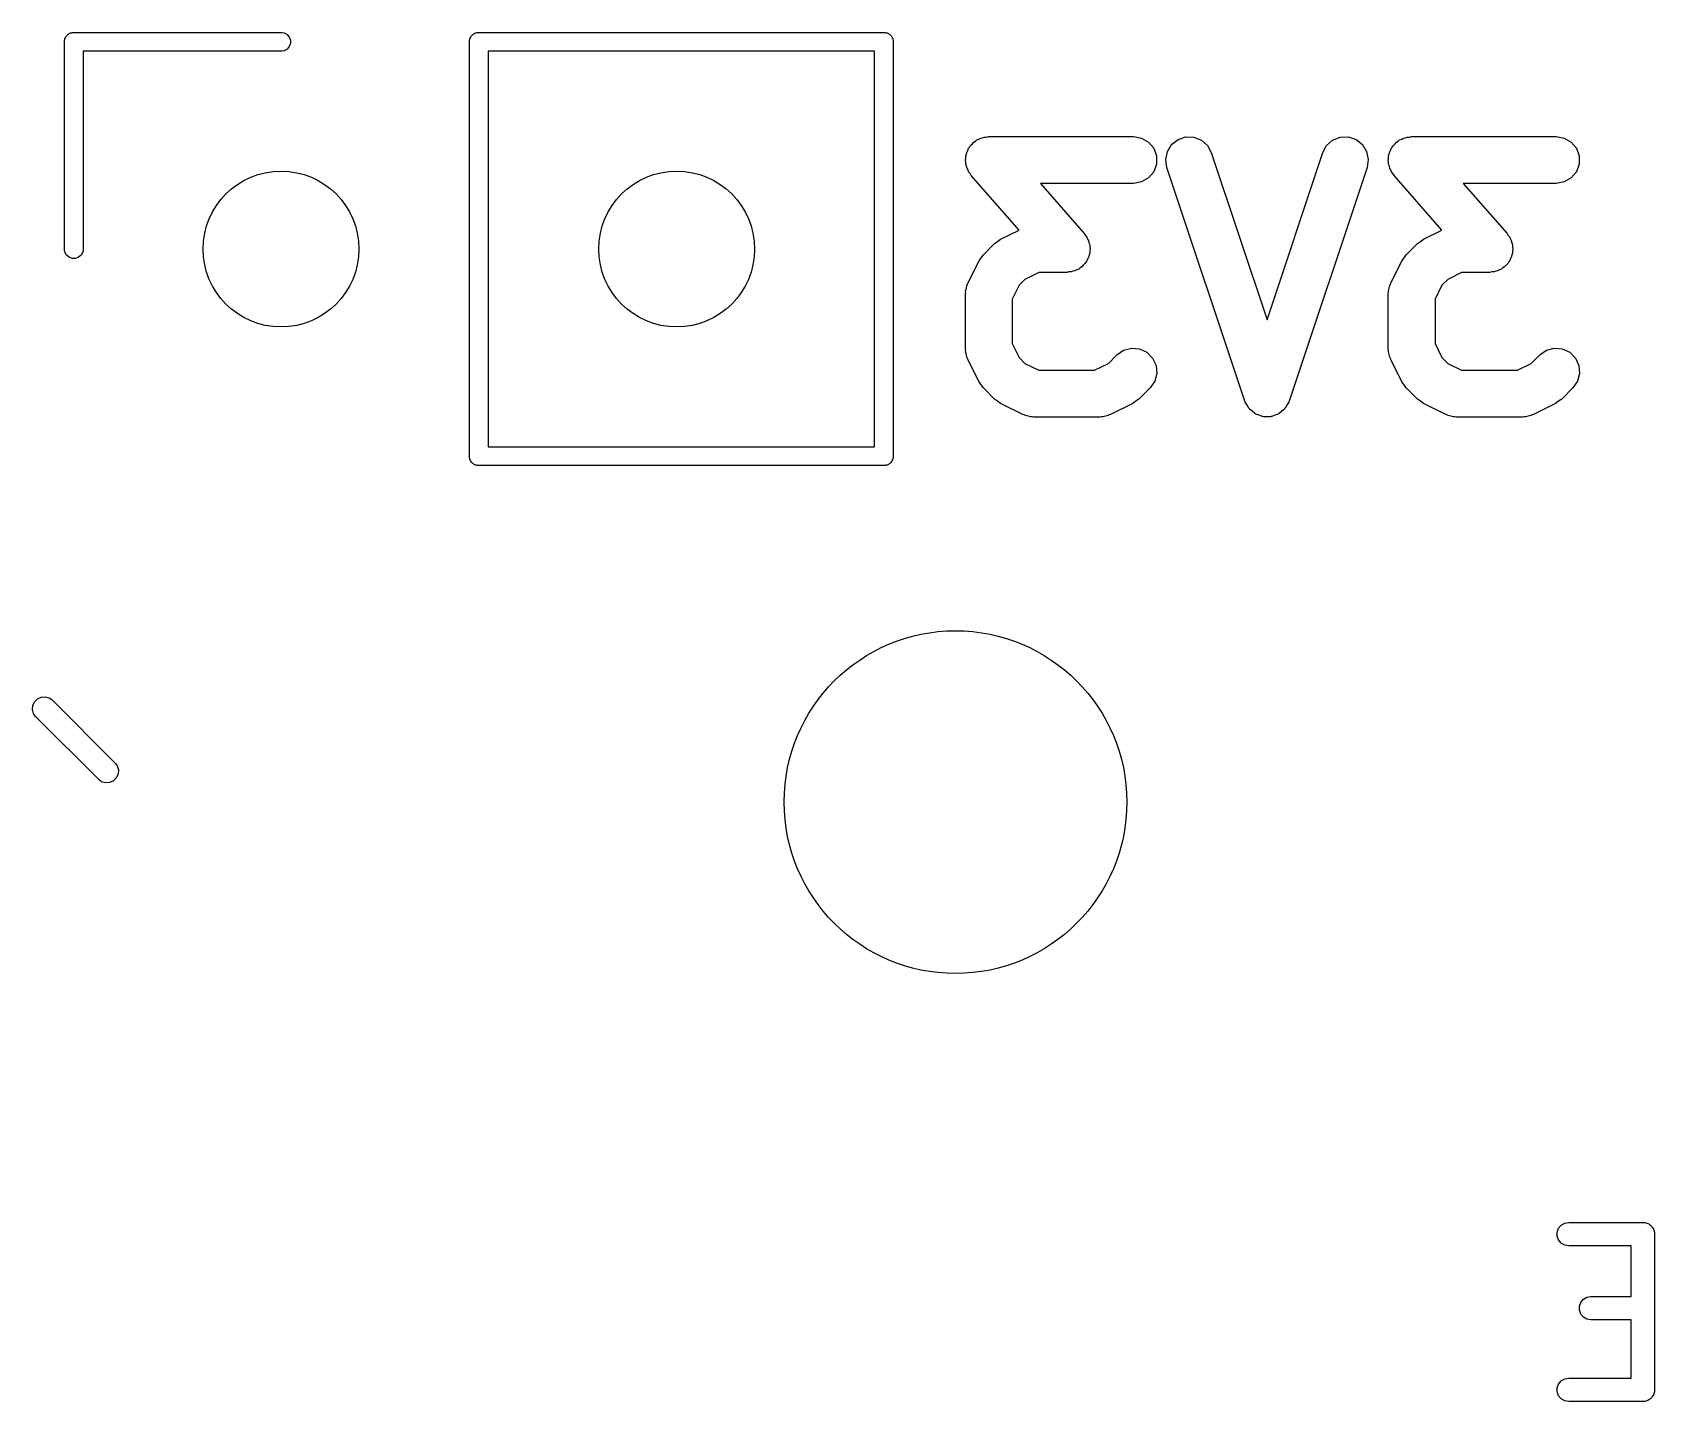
# Model space of a CAD drawing. Extents: x 0.6 to 53.4, y 0.6 to 44.7.
# Drawn here: x 31.82 to 42.24, y 35.9 to 44.69 of the extents above; entities that cross this region are included whole.
import ezdxf

# ---------------------------------------------------------------- set-up
doc = ezdxf.new("R2010")
doc.units = 0
doc.header["$MEASUREMENT"] = 0
doc.layers.add('BLACK', color=7, linetype='CONTINUOUS')

msp = doc.modelspace()

# ---------------------------------------------------------------- linework, layer by layer
at = {"layer": 'BLACK', "linetype": 'CONTINUOUS'}
for p, q in [((32.0474, 44.6726), (32.0508, 44.6767)), ((32.0508, 44.6767), (32.0555, 44.6793)), ((32.0555, 44.6793), (32.0595, 44.6828)), ((32.0595, 44.6828), (32.0645, 44.6846)), ((32.0645, 44.6846), (32.0692, 44.6873)), ((32.0692, 44.6873), (32.0744, 44.6882)), ((32.0744, 44.6882), (32.0794, 44.69)), ((32.0794, 44.69), (32.0847, 44.69)), ((32.0847, 44.69), (32.0848, 44.69)), ((32.0848, 44.69), (33.4252, 44.69)), ((33.4252, 44.69), (33.4408, 44.6873)), ((33.4408, 44.6873), (33.4592, 44.6767)), ((33.4592, 44.6767), (33.4728, 44.6605)), ((34.6474, 44.6726), (34.6508, 44.6767)), ((34.6508, 44.6767), (34.6555, 44.6793)), ((34.6555, 44.6793), (34.6595, 44.6828)), ((34.6595, 44.6828), (34.6645, 44.6846)), ((34.6645, 44.6846), (34.6692, 44.6873)), ((34.6692, 44.6873), (34.6744, 44.6882)), ((34.6744, 44.6882), (34.6794, 44.69)), ((34.6794, 44.69), (34.6847, 44.69)), ((34.6847, 44.69), (34.6848, 44.69)), ((34.6848, 44.69), (37.2952, 44.69)), ((37.2952, 44.69), (37.2953, 44.69)), ((37.2953, 44.69), (37.3006, 44.69)), ((37.3006, 44.69), (37.3056, 44.6882)), ((37.3056, 44.6882), (37.3108, 44.6873)), ((37.3108, 44.6873), (37.3155, 44.6846)), ((37.3155, 44.6846), (37.3205, 44.6828)), ((37.3205, 44.6828), (37.3245, 44.6793)), ((37.3245, 44.6793), (37.3292, 44.6767)), ((37.3292, 44.6767), (37.3326, 44.6726)), ((32.03, 44.6406), (32.0318, 44.6456)), ((32.03, 44.6353), (32.03, 44.6406)), ((32.03, 44.6352), (32.03, 44.6353)), ((32.03, 43.2948), (32.03, 44.6352)), ((32.0318, 44.6456), (32.0327, 44.6508)), ((32.0327, 44.6508), (32.0354, 44.6555)), ((32.0354, 44.6555), (32.0372, 44.6605)), ((32.0372, 44.6605), (32.0407, 44.6645)), ((32.0407, 44.6645), (32.0433, 44.6692)), ((32.0433, 44.6692), (32.0474, 44.6726)), ((33.4408, 44.5727), (33.4252, 44.57)), ((33.4592, 44.5833), (33.4408, 44.5727)), ((33.4728, 44.5995), (33.4592, 44.5833)), ((33.4728, 44.6605), (33.48, 44.6406)), ((33.48, 44.6194), (33.4728, 44.5995)), ((33.48, 44.6406), (33.48, 44.6194)), ((34.63, 44.6406), (34.6318, 44.6456)), ((34.63, 44.6353), (34.63, 44.6406)), ((34.63, 44.6352), (34.63, 44.6353)), ((34.63, 41.9806), (34.63, 44.6352)), ((34.6318, 44.6456), (34.6327, 44.6508)), ((34.6327, 44.6508), (34.6354, 44.6555)), ((34.6354, 44.6555), (34.6372, 44.6605)), ((34.6372, 44.6605), (34.6407, 44.6645)), ((34.6407, 44.6645), (34.6433, 44.6692)), ((34.6433, 44.6692), (34.6474, 44.6726)), ((37.3326, 44.6726), (37.3367, 44.6692)), ((37.3367, 44.6692), (37.3393, 44.6645)), ((37.3393, 44.6645), (37.3428, 44.6605)), ((37.3428, 44.6605), (37.3446, 44.6555)), ((37.3446, 44.6555), (37.3473, 44.6508)), ((37.3473, 44.6508), (37.3482, 44.6456)), ((37.3482, 44.6456), (37.35, 44.6406)), ((37.35, 44.6406), (37.35, 44.6353)), ((37.35, 44.6353), (37.35, 44.6352)), ((37.35, 44.6352), (37.35, 41.9648)), ((33.4252, 44.57), (32.15, 44.57)), ((32.15, 44.57), (32.15, 43.2948)), ((34.75, 44.57), (34.75, 42.03)), ((37.23, 44.57), (34.75, 44.57)), ((37.23, 42.03), (37.23, 44.57)), ((37.8344, 43.9464), (37.8418, 43.9553)), ((37.8418, 43.9553), (37.8474, 43.9654)), ((37.8474, 43.9654), (37.8584, 43.9751)), ((37.8584, 43.9751), (37.8679, 43.9863)), ((37.8679, 43.9863), (37.8779, 43.9921)), ((37.8779, 43.9921), (37.8866, 43.9998)), ((37.8866, 43.9998), (37.9003, 44.0051)), ((37.9003, 44.0051), (37.913, 44.0124)), ((37.913, 44.0124), (37.9244, 44.0144)), ((37.9244, 44.0144), (37.9352, 44.0186)), ((37.9352, 44.0186), (37.9498, 44.0189)), ((37.9498, 44.0189), (37.9643, 44.0214)), ((37.9643, 44.0214), (38.8929, 44.0214)), ((38.8929, 44.0214), (38.9442, 44.0124)), ((38.9442, 44.0124), (38.9893, 43.9863)), ((38.9893, 43.9863), (39.0228, 43.9464)), ((39.1105, 43.9266), (39.1378, 43.9709)), ((39.1378, 43.9709), (39.1786, 44.0033)), ((39.1786, 44.0033), (39.228, 44.0198)), ((39.228, 44.0198), (39.2801, 44.0184)), ((39.2801, 44.0184), (39.3285, 43.9992)), ((39.3285, 43.9992), (39.3675, 43.9647)), ((39.3675, 43.9647), (39.3923, 43.9189)), ((40.1077, 43.9189), (40.1325, 43.9647)), ((40.1325, 43.9647), (40.1715, 43.9992)), ((40.1715, 43.9992), (40.2199, 44.0184)), ((40.2199, 44.0184), (40.272, 44.0198)), ((40.272, 44.0198), (40.3214, 44.0033)), ((40.3214, 44.0033), (40.3622, 43.9709)), ((40.3622, 43.9709), (40.3895, 43.9266)), ((40.5487, 43.9464), (40.5561, 43.9553)), ((40.5561, 43.9553), (40.5617, 43.9654)), ((40.5617, 43.9654), (40.5727, 43.9751)), ((40.5727, 43.9751), (40.5822, 43.9863)), ((40.5822, 43.9863), (40.5922, 43.9921)), ((40.5922, 43.9921), (40.6009, 43.9998)), ((40.6009, 43.9998), (40.6146, 44.0051)), ((40.6146, 44.0051), (40.6273, 44.0124)), ((40.6273, 44.0124), (40.6387, 44.0144)), ((40.6387, 44.0144), (40.6495, 44.0186)), ((40.6495, 44.0186), (40.6641, 44.0189)), ((40.6641, 44.0189), (40.6786, 44.0214)), ((40.6786, 44.0214), (41.6071, 44.0214)), ((41.6071, 44.0214), (41.6584, 44.0124)), ((41.6584, 44.0124), (41.7036, 43.9863)), ((41.7036, 43.9863), (41.737, 43.9464)), ((37.8143, 43.8683), (37.8166, 43.8828)), ((37.8166, 43.857), (37.8143, 43.8683)), ((37.8166, 43.8975), (37.8205, 43.9084)), ((37.8166, 43.8828), (37.8166, 43.8975)), ((37.8166, 43.8454), (37.8166, 43.857)), ((37.8216, 43.8316), (37.8166, 43.8454)), ((37.8205, 43.9084), (37.8223, 43.9198)), ((37.8223, 43.9198), (37.8294, 43.9327)), ((37.8294, 43.9327), (37.8344, 43.9464)), ((39.0228, 43.9464), (39.0406, 43.8975)), ((39.0406, 43.8454), (39.0228, 43.7964)), ((39.0406, 43.8975), (39.0406, 43.8454)), ((39.1001, 43.8755), (39.1105, 43.9266)), ((39.1077, 43.824), (39.1001, 43.8755)), ((39.3923, 43.9189), (39.75, 42.8458)), ((39.75, 42.8458), (40.1077, 43.9189)), ((40.3895, 43.9266), (40.3999, 43.8755)), ((40.3999, 43.8755), (40.3923, 43.824)), ((40.5286, 43.8683), (40.5309, 43.8828)), ((40.5309, 43.857), (40.5286, 43.8683)), ((40.5309, 43.8975), (40.5348, 43.9084)), ((40.5309, 43.8828), (40.5309, 43.8975)), ((40.5309, 43.8454), (40.5309, 43.857)), ((40.5359, 43.8316), (40.5309, 43.8454)), ((40.5348, 43.9084), (40.5366, 43.9198)), ((40.5366, 43.9198), (40.5437, 43.9327)), ((40.5437, 43.9327), (40.5487, 43.9464)), ((41.737, 43.9464), (41.7549, 43.8975)), ((41.7549, 43.8454), (41.737, 43.7964)), ((41.7549, 43.8975), (41.7549, 43.8454)), ((37.8244, 43.8172), (37.8216, 43.8316)), ((37.8304, 43.8073), (37.8244, 43.8172)), ((37.8344, 43.7964), (37.8304, 43.8073)), ((37.8438, 43.7852), (37.8344, 43.7964)), ((37.8514, 43.7727), (37.8438, 43.7852)), ((38.1583, 43.4219), (37.8514, 43.7727)), ((38.9893, 43.7565), (38.9442, 43.7305)), ((39.0228, 43.7964), (38.9893, 43.7565)), ((39.6077, 42.324), (39.1077, 43.824)), ((40.3923, 43.824), (39.8923, 42.324)), ((40.5387, 43.8172), (40.5359, 43.8316)), ((40.5447, 43.8073), (40.5387, 43.8172)), ((40.5487, 43.7964), (40.5447, 43.8073)), ((40.5581, 43.7852), (40.5487, 43.7964)), ((40.5657, 43.7727), (40.5581, 43.7852)), ((40.8726, 43.4219), (40.5657, 43.7727)), ((41.7036, 43.7565), (41.6584, 43.7305)), ((41.737, 43.7964), (41.7036, 43.7565)), ((38.8929, 43.7214), (38.2948, 43.7214)), ((38.2948, 43.7214), (38.5772, 43.3988)), ((38.9442, 43.7305), (38.8929, 43.7214)), ((41.6071, 43.7214), (41.0091, 43.7214)), ((41.0091, 43.7214), (41.2915, 43.3988)), ((41.6584, 43.7305), (41.6071, 43.7214)), ((37.9296, 43.2632), (38.0011, 43.3346)), ((38.0011, 43.3346), (38.0208, 43.3484)), ((38.0208, 43.3484), (38.0401, 43.3627)), ((38.0401, 43.3627), (38.1583, 43.4219)), ((38.5772, 43.3988), (38.5848, 43.3862)), ((38.5848, 43.3862), (38.5942, 43.375)), ((38.5942, 43.375), (38.5981, 43.3641)), ((38.5981, 43.3641), (38.6041, 43.3542)), ((38.6041, 43.3542), (38.607, 43.3398)), ((38.607, 43.3398), (38.612, 43.326)), ((38.612, 43.326), (38.612, 43.3145)), ((40.6439, 43.2632), (40.7154, 43.3346)), ((40.7154, 43.3346), (40.735, 43.3484)), ((40.735, 43.3484), (40.7543, 43.3627)), ((40.7543, 43.3627), (40.8726, 43.4219)), ((41.2915, 43.3988), (41.299, 43.3862)), ((41.299, 43.3862), (41.3085, 43.375)), ((41.3085, 43.375), (41.3124, 43.3641)), ((41.3124, 43.3641), (41.3184, 43.3542)), ((41.3184, 43.3542), (41.3213, 43.3398)), ((41.3213, 43.3398), (41.3263, 43.326)), ((41.3263, 43.326), (41.3263, 43.3145)), ((32.0328, 43.2792), (32.03, 43.2948)), ((32.0433, 43.2608), (32.0328, 43.2792)), ((32.0595, 43.2472), (32.0433, 43.2608)), ((32.0794, 43.24), (32.0595, 43.2472)), ((32.1006, 43.24), (32.0794, 43.24)), ((32.1205, 43.2472), (32.1006, 43.24)), ((32.1367, 43.2608), (32.1205, 43.2472)), ((32.1473, 43.2792), (32.1367, 43.2608)), ((32.15, 43.2948), (32.1473, 43.2792)), ((37.8301, 43.0814), (37.9016, 43.2242)), ((37.9016, 43.2242), (37.9159, 43.2435)), ((37.9159, 43.2435), (37.9296, 43.2632)), ((38.5942, 43.225), (38.5867, 43.2161)), ((38.5992, 43.2388), (38.5942, 43.225)), ((38.6063, 43.2516), (38.5992, 43.2388)), ((38.608, 43.2631), (38.6063, 43.2516)), ((38.612, 43.274), (38.608, 43.2631)), ((38.612, 43.3145), (38.6143, 43.3031)), ((38.6143, 43.3031), (38.612, 43.2886)), ((38.612, 43.2886), (38.612, 43.274)), ((40.5444, 43.0814), (40.6158, 43.2242)), ((40.6158, 43.2242), (40.6301, 43.2435)), ((40.6301, 43.2435), (40.6439, 43.2632)), ((41.3085, 43.225), (41.301, 43.2161)), ((41.3135, 43.2388), (41.3085, 43.225)), ((41.3206, 43.2516), (41.3135, 43.2388)), ((41.3223, 43.2631), (41.3206, 43.2516)), ((41.3263, 43.274), (41.3223, 43.2631)), ((41.3263, 43.3145), (41.3285, 43.3031)), ((41.3285, 43.3031), (41.3263, 43.2886)), ((41.3263, 43.2886), (41.3263, 43.274)), ((38.2854, 43.15), (38.196, 43.1053)), ((38.4643, 43.15), (38.2854, 43.15)), ((38.4787, 43.1525), (38.4643, 43.15)), ((38.4934, 43.1529), (38.4787, 43.1525)), ((38.5042, 43.157), (38.4934, 43.1529)), ((38.5156, 43.159), (38.5042, 43.157)), ((38.5283, 43.1664), (38.5156, 43.159)), ((38.542, 43.1717), (38.5283, 43.1664)), ((38.5507, 43.1793), (38.542, 43.1717)), ((38.5607, 43.1851), (38.5507, 43.1793)), ((38.5701, 43.1963), (38.5607, 43.1851)), ((38.5812, 43.206), (38.5701, 43.1963)), ((38.5867, 43.2161), (38.5812, 43.206)), ((40.9997, 43.15), (40.9103, 43.1053)), ((41.1786, 43.15), (40.9997, 43.15)), ((41.193, 43.1525), (41.1786, 43.15)), ((41.2077, 43.1529), (41.193, 43.1525)), ((41.2185, 43.157), (41.2077, 43.1529)), ((41.2299, 43.159), (41.2185, 43.157)), ((41.2426, 43.1664), (41.2299, 43.159)), ((41.2562, 43.1717), (41.2426, 43.1664)), ((41.265, 43.1793), (41.2562, 43.1717)), ((41.275, 43.1851), (41.265, 43.1793)), ((41.2844, 43.1963), (41.275, 43.1851)), ((41.2954, 43.206), (41.2844, 43.1963)), ((41.301, 43.2161), (41.2954, 43.206)), ((37.8143, 43.0143), (37.8158, 43.0228)), ((37.8143, 42.6571), (37.8143, 43.0143)), ((37.8153, 43.0314), (37.8203, 43.0483)), ((37.8158, 43.0228), (37.8153, 43.0314)), ((37.8203, 43.0483), (37.8233, 43.0656)), ((37.8233, 43.0656), (37.8277, 43.0731)), ((37.8277, 43.0731), (37.8301, 43.0814)), ((38.159, 43.0683), (38.1143, 42.9789)), ((38.196, 43.1053), (38.159, 43.0683)), ((40.5286, 43.0143), (40.5301, 43.0228)), ((40.5286, 42.6571), (40.5286, 43.0143)), ((40.5296, 43.0314), (40.5346, 43.0483)), ((40.5301, 43.0228), (40.5296, 43.0314)), ((40.5346, 43.0483), (40.5376, 43.0656)), ((40.5376, 43.0656), (40.5419, 43.0731)), ((40.5419, 43.0731), (40.5444, 43.0814)), ((40.8733, 43.0683), (40.8286, 42.9789)), ((40.9103, 43.1053), (40.8733, 43.0683)), ((38.1143, 42.9789), (38.1143, 42.6926)), ((40.8286, 42.9789), (40.8286, 42.6926)), ((37.8158, 42.6486), (37.8143, 42.6571)), ((37.8153, 42.64), (37.8158, 42.6486)), ((37.8203, 42.6231), (37.8153, 42.64)), ((37.8233, 42.6058), (37.8203, 42.6231)), ((37.8277, 42.5983), (37.8233, 42.6058)), ((37.8301, 42.5901), (37.8277, 42.5983)), ((38.1143, 42.6926), (38.159, 42.6031)), ((38.159, 42.6031), (38.196, 42.5661)), ((38.7326, 42.5661), (38.7868, 42.6204)), ((38.7868, 42.6204), (38.8295, 42.6502)), ((38.8295, 42.6502), (38.8798, 42.6637)), ((38.8798, 42.6637), (38.9317, 42.6592)), ((38.9317, 42.6592), (38.9789, 42.6372)), ((38.9789, 42.6372), (39.0157, 42.6003)), ((39.0157, 42.6003), (39.0377, 42.5531)), ((40.5301, 42.6486), (40.5286, 42.6571)), ((40.5296, 42.64), (40.5301, 42.6486)), ((40.5346, 42.6231), (40.5296, 42.64)), ((40.5376, 42.6058), (40.5346, 42.6231)), ((40.5419, 42.5983), (40.5376, 42.6058)), ((40.5444, 42.5901), (40.5419, 42.5983)), ((40.8286, 42.6926), (40.8733, 42.6031)), ((40.8733, 42.6031), (40.9103, 42.5661)), ((41.4469, 42.5661), (41.5011, 42.6204)), ((41.5011, 42.6204), (41.5437, 42.6502)), ((41.5437, 42.6502), (41.5941, 42.6637)), ((41.5941, 42.6637), (41.646, 42.6592)), ((41.646, 42.6592), (41.6932, 42.6372)), ((41.6932, 42.6372), (41.73, 42.6003)), ((41.73, 42.6003), (41.752, 42.5531)), ((37.9016, 42.4472), (37.8301, 42.5901)), ((38.196, 42.5661), (38.2854, 42.5214)), ((38.2854, 42.5214), (38.6432, 42.5214)), ((38.6432, 42.5214), (38.7326, 42.5661)), ((39.0423, 42.5012), (39.0288, 42.4509)), ((39.0377, 42.5531), (39.0423, 42.5012)), ((40.6158, 42.4472), (40.5444, 42.5901)), ((40.9103, 42.5661), (40.9997, 42.5214)), ((40.9997, 42.5214), (41.3574, 42.5214)), ((41.3574, 42.5214), (41.4469, 42.5661)), ((41.7566, 42.5012), (41.7431, 42.4509)), ((41.752, 42.5531), (41.7566, 42.5012)), ((37.9159, 42.4279), (37.9016, 42.4472)), ((37.9296, 42.4082), (37.9159, 42.4279)), ((38.0011, 42.3368), (37.9296, 42.4082)), ((38.9989, 42.4082), (38.9275, 42.3368)), ((39.0288, 42.4509), (38.9989, 42.4082)), ((40.6301, 42.4279), (40.6158, 42.4472)), ((40.6439, 42.4082), (40.6301, 42.4279)), ((40.7154, 42.3368), (40.6439, 42.4082)), ((41.7132, 42.4082), (41.6418, 42.3368)), ((41.7431, 42.4509), (41.7132, 42.4082)), ((38.0208, 42.323), (38.0011, 42.3368)), ((38.0401, 42.3087), (38.0208, 42.323)), ((38.1829, 42.2373), (38.0401, 42.3087)), ((38.8885, 42.3087), (38.7457, 42.2373)), ((38.9078, 42.323), (38.8885, 42.3087)), ((38.9275, 42.3368), (38.9078, 42.323)), ((39.6097, 42.3204), (39.6077, 42.324)), ((39.6105, 42.3163), (39.6097, 42.3204)), ((39.622, 42.2975), (39.6105, 42.3163)), ((39.6325, 42.2782), (39.622, 42.2975)), ((39.878, 42.2975), (39.8675, 42.2782)), ((39.8895, 42.3163), (39.878, 42.2975)), ((39.8903, 42.3204), (39.8895, 42.3163)), ((39.8923, 42.324), (39.8903, 42.3204)), ((40.735, 42.323), (40.7154, 42.3368)), ((40.7543, 42.3087), (40.735, 42.323)), ((40.8972, 42.2373), (40.7543, 42.3087)), ((41.6028, 42.3087), (41.4599, 42.2373)), ((41.6221, 42.323), (41.6028, 42.3087)), ((41.6418, 42.3368), (41.6221, 42.323)), ((38.1912, 42.2348), (38.1829, 42.2373)), ((38.1987, 42.2305), (38.1912, 42.2348)), ((38.216, 42.2274), (38.1987, 42.2305)), ((38.2328, 42.2224), (38.216, 42.2274)), ((38.2415, 42.2229), (38.2328, 42.2224)), ((38.25, 42.2214), (38.2415, 42.2229)), ((38.6786, 42.2214), (38.25, 42.2214)), ((38.6871, 42.2229), (38.6786, 42.2214)), ((38.6957, 42.2224), (38.6871, 42.2229)), ((38.7126, 42.2274), (38.6957, 42.2224)), ((38.7299, 42.2305), (38.7126, 42.2274)), ((38.7374, 42.2348), (38.7299, 42.2305)), ((38.7457, 42.2373), (38.7374, 42.2348)), ((39.6356, 42.2754), (39.6325, 42.2782)), ((39.6378, 42.2719), (39.6356, 42.2754)), ((39.655, 42.2582), (39.6378, 42.2719)), ((39.6715, 42.2436), (39.655, 42.2582)), ((39.6753, 42.2421), (39.6715, 42.2436)), ((39.6786, 42.2395), (39.6753, 42.2421)), ((39.6995, 42.2326), (39.6786, 42.2395)), ((39.7199, 42.2245), (39.6995, 42.2326)), ((39.7241, 42.2244), (39.7199, 42.2245)), ((39.728, 42.2231), (39.7241, 42.2244)), ((39.75, 42.2237), (39.728, 42.2231)), ((39.772, 42.2231), (39.75, 42.2237)), ((39.7759, 42.2244), (39.772, 42.2231)), ((39.7801, 42.2245), (39.7759, 42.2244)), ((39.8005, 42.2326), (39.7801, 42.2245)), ((39.8214, 42.2395), (39.8005, 42.2326)), ((39.8247, 42.2421), (39.8214, 42.2395)), ((39.8285, 42.2436), (39.8247, 42.2421)), ((39.845, 42.2582), (39.8285, 42.2436)), ((39.8622, 42.2719), (39.845, 42.2582)), ((39.8644, 42.2754), (39.8622, 42.2719)), ((39.8675, 42.2782), (39.8644, 42.2754)), ((40.9055, 42.2348), (40.8972, 42.2373)), ((40.913, 42.2305), (40.9055, 42.2348)), ((40.9303, 42.2274), (40.913, 42.2305)), ((40.9471, 42.2224), (40.9303, 42.2274)), ((40.9558, 42.2229), (40.9471, 42.2224)), ((40.9643, 42.2214), (40.9558, 42.2229)), ((41.3929, 42.2214), (40.9643, 42.2214)), ((41.4014, 42.2229), (41.3929, 42.2214)), ((41.41, 42.2224), (41.4014, 42.2229)), ((41.4268, 42.2274), (41.41, 42.2224)), ((41.4442, 42.2305), (41.4268, 42.2274)), ((41.4517, 42.2348), (41.4442, 42.2305)), ((41.4599, 42.2373), (41.4517, 42.2348)), ((34.63, 41.9594), (34.63, 41.9806)), ((34.75, 42.03), (37.23, 42.03)), ((34.6318, 41.9544), (34.63, 41.9594)), ((34.6328, 41.9492), (34.6318, 41.9544)), ((34.6354, 41.9445), (34.6328, 41.9492)), ((34.6372, 41.9395), (34.6354, 41.9445)), ((34.6407, 41.9355), (34.6372, 41.9395)), ((34.6433, 41.9308), (34.6407, 41.9355)), ((34.6474, 41.9274), (34.6433, 41.9308)), ((34.6508, 41.9233), (34.6474, 41.9274)), ((34.6555, 41.9207), (34.6508, 41.9233)), ((34.6595, 41.9172), (34.6555, 41.9207)), ((34.6645, 41.9154), (34.6595, 41.9172)), ((34.6692, 41.9127), (34.6645, 41.9154)), ((34.6744, 41.9118), (34.6692, 41.9127)), ((34.6794, 41.91), (34.6744, 41.9118)), ((34.6847, 41.91), (34.6794, 41.91)), ((34.6848, 41.91), (34.6847, 41.91)), ((37.2952, 41.91), (34.6848, 41.91)), ((37.2953, 41.91), (37.2952, 41.91)), ((37.3006, 41.91), (37.2953, 41.91)), ((37.3056, 41.9118), (37.3006, 41.91)), ((37.3108, 41.9127), (37.3056, 41.9118)), ((37.3155, 41.9154), (37.3108, 41.9127)), ((37.3205, 41.9172), (37.3155, 41.9154)), ((37.3245, 41.9207), (37.3205, 41.9172)), ((37.3292, 41.9233), (37.3245, 41.9207)), ((37.3326, 41.9274), (37.3292, 41.9233)), ((37.3367, 41.9308), (37.3326, 41.9274)), ((37.3393, 41.9355), (37.3367, 41.9308)), ((37.3428, 41.9395), (37.3393, 41.9355)), ((37.3446, 41.9445), (37.3428, 41.9395)), ((37.3473, 41.9492), (37.3446, 41.9445)), ((37.3482, 41.9544), (37.3473, 41.9492)), ((37.35, 41.9594), (37.3482, 41.9544)), ((37.35, 41.9648), (37.35, 41.9647)), ((37.35, 41.9647), (37.35, 41.9594)), ((31.8376, 40.3937), (31.8563, 40.4124)), ((31.8563, 40.4124), (31.8803, 40.4236)), ((31.8803, 40.4236), (31.9066, 40.4259)), ((31.9066, 40.4259), (31.9322, 40.419)), ((31.9322, 40.419), (31.9484, 40.4077)), ((31.9484, 40.4077), (32.3577, 39.9984)), ((31.8241, 40.3434), (31.8264, 40.3697)), ((31.831, 40.3178), (31.8241, 40.3434)), ((31.8264, 40.3697), (31.8376, 40.3937)), ((31.8423, 40.3016), (31.831, 40.3178)), ((32.2516, 39.8923), (31.8423, 40.3016)), ((32.3577, 39.9984), (32.369, 39.9822)), ((32.2678, 39.881), (32.2516, 39.8923)), ((32.3437, 39.8876), (32.3197, 39.8764)), ((32.3624, 39.9063), (32.3437, 39.8876)), ((32.3736, 39.9303), (32.3624, 39.9063)), ((32.369, 39.9822), (32.3759, 39.9566)), ((32.3759, 39.9566), (32.3736, 39.9303)), ((32.2934, 39.8741), (32.2678, 39.881)), ((32.3197, 39.8764), (32.2934, 39.8741)), ((41.613, 36.9906), (41.622, 37.0151)), ((41.613, 36.9646), (41.613, 36.9906)), ((41.622, 37.0151), (41.6387, 37.0351)), ((41.6387, 37.0351), (41.6613, 37.0481)), ((41.6613, 37.0481), (41.6869, 37.0526)), ((41.6869, 37.0526), (42.1631, 37.0526)), ((42.1631, 37.0526), (42.1696, 37.0515)), ((42.1696, 37.0515), (42.1761, 37.0515)), ((42.1761, 37.0515), (42.1823, 37.0492)), ((42.1823, 37.0492), (42.1887, 37.0481)), ((42.1887, 37.0481), (42.1944, 37.0448)), ((42.1944, 37.0448), (42.2006, 37.0426)), ((42.2006, 37.0426), (42.2056, 37.0384)), ((42.2056, 37.0384), (42.2113, 37.0351)), ((42.2113, 37.0351), (42.2155, 37.03)), ((42.2155, 37.03), (42.2205, 37.0258)), ((42.2205, 37.0258), (42.2238, 37.0201)), ((42.2238, 37.0201), (42.228, 37.0151)), ((42.228, 37.0151), (42.2303, 37.009)), ((42.2303, 37.009), (42.2336, 37.0033)), ((42.2336, 37.0033), (42.2347, 36.9968)), ((42.2347, 36.9968), (42.237, 36.9906)), ((42.237, 36.9906), (42.237, 36.9841)), ((42.237, 36.9841), (42.2381, 36.9776)), ((42.2381, 36.9776), (42.2381, 35.9776)), ((41.622, 36.9401), (41.613, 36.9646)), ((41.6387, 36.9202), (41.622, 36.9401)), ((41.6613, 36.9071), (41.6387, 36.9202)), ((41.6869, 36.9026), (41.6613, 36.9071)), ((42.0881, 36.9026), (41.6869, 36.9026)), ((42.0881, 36.5764), (42.0881, 36.9026)), ((41.7648, 36.5389), (41.7816, 36.5589)), ((41.7816, 36.5589), (41.8041, 36.5719)), ((41.8041, 36.5719), (41.8298, 36.5764)), ((41.8298, 36.5764), (42.0881, 36.5764)), ((41.7559, 36.5145), (41.7648, 36.5389)), ((41.7559, 36.4884), (41.7559, 36.5145)), ((41.7648, 36.4639), (41.7559, 36.4884)), ((41.7816, 36.444), (41.7648, 36.4639)), ((41.8041, 36.431), (41.7816, 36.444)), ((41.8298, 36.4264), (41.8041, 36.431)), ((42.0881, 36.4264), (41.8298, 36.4264)), ((42.0881, 36.0526), (42.0881, 36.4264)), ((41.622, 36.0151), (41.6387, 36.0351)), ((41.6387, 36.0351), (41.6613, 36.0481)), ((41.6613, 36.0481), (41.6869, 36.0526)), ((41.6869, 36.0526), (42.0881, 36.0526)), ((41.613, 35.9906), (41.622, 36.0151)), ((41.613, 35.9646), (41.613, 35.9906)), ((41.622, 35.9401), (41.613, 35.9646)), ((41.6387, 35.9202), (41.622, 35.9401)), ((42.2205, 35.9294), (42.2155, 35.9252)), ((42.2238, 35.9351), (42.2205, 35.9294)), ((42.228, 35.9401), (42.2238, 35.9351)), ((42.2303, 35.9463), (42.228, 35.9401)), ((42.2336, 35.952), (42.2303, 35.9463)), ((42.2347, 35.9584), (42.2336, 35.952)), ((42.237, 35.9646), (42.2347, 35.9584)), ((42.2381, 35.9776), (42.237, 35.9712)), ((42.237, 35.9712), (42.237, 35.9646)), ((41.6613, 35.9071), (41.6387, 35.9202)), ((41.6869, 35.9026), (41.6613, 35.9071)), ((42.1631, 35.9026), (41.6869, 35.9026)), ((42.1696, 35.9038), (42.1631, 35.9026)), ((42.1761, 35.9038), (42.1696, 35.9038)), ((42.1823, 35.906), (42.1761, 35.9038)), ((42.1887, 35.9071), (42.1823, 35.906)), ((42.1944, 35.9104), (42.1887, 35.9071)), ((42.2006, 35.9127), (42.1944, 35.9104)), ((42.2056, 35.9169), (42.2006, 35.9127)), ((42.2113, 35.9202), (42.2056, 35.9169)), ((42.2155, 35.9252), (42.2113, 35.9202))]:
    msp.add_line(p, q, dxfattribs=at)
at = {"layer": 'BLACK'}
for centre, radius in [((33.42, 43.3), 0.5), ((35.96, 43.3), 0.5), ((37.75, 39.75), 1.1)]:
    msp.add_circle(centre, radius, dxfattribs=at)

doc.saveas('drawing.dxf')
